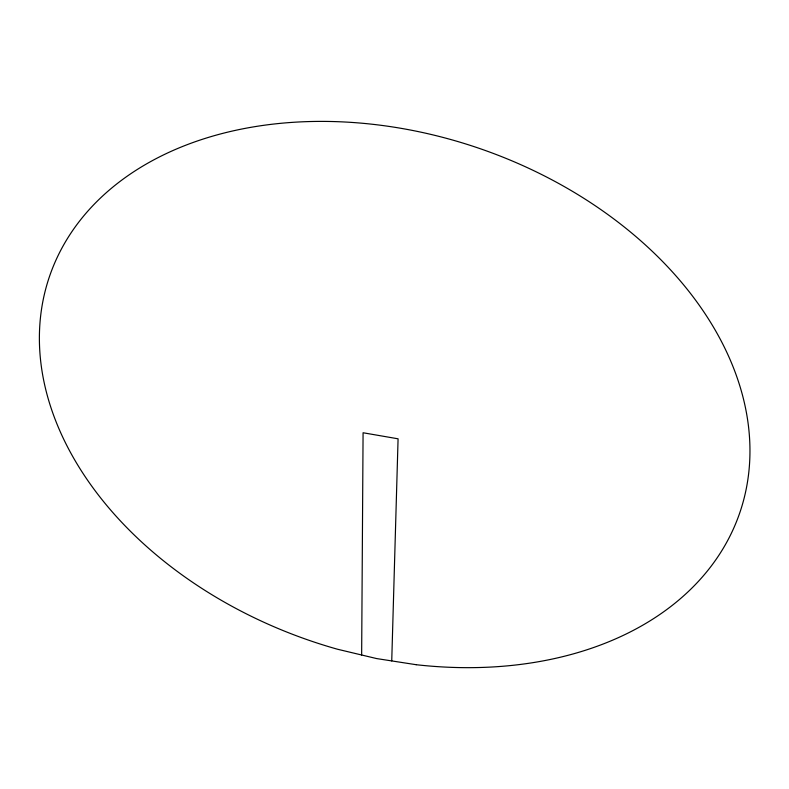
<?xml version="1.0" encoding="UTF-8"?>
<svg xmlns="http://www.w3.org/2000/svg" width="789" height="789" viewBox="0 0 789 789"><rect width="100%" height="100%" fill="white"/><g stroke="black" fill="none" stroke-linecap="round" stroke-linejoin="round"><path stroke-width="1.18" d="M361.648 654.998L363.078 432.757L398.08 438.812L391.738 660.916M416.148 664.703L376.659 658.578L337.554 649.248A364.804 260.281 18.9 0 1 103.684 195.031A364.804 260.281 18.9 0 1 704.725 313.213A364.804 260.281 18.9 0 1 416.148 664.703"/></g></svg>
